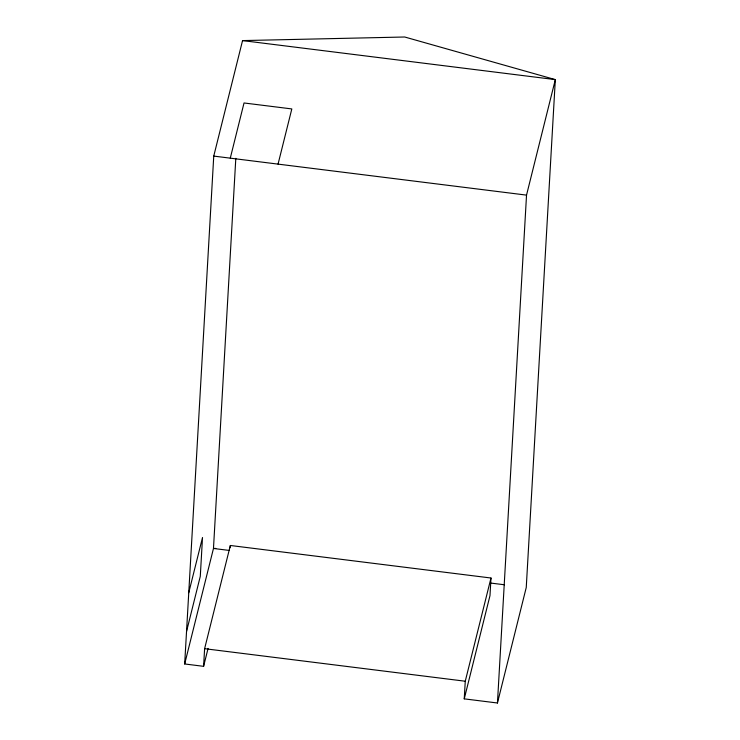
<?xml version="1.0" encoding="UTF-8"?>
<svg xmlns="http://www.w3.org/2000/svg" width="740" height="740" viewBox="0 0 740 740"><rect width="100%" height="100%" fill="white"/><g stroke="black" fill="none" stroke-linecap="round" stroke-linejoin="round"><path stroke-width="1.11" d="M184.676 663.965L213.749 156.094L242.554 40.589L404.697 37L555.324 79.615L526.251 587.495L497.447 703L464.248 698.856L465.257 681.226L490.99 578.014L230.344 545.482L204.61 648.693L203.602 666.333L184.676 663.965L213.472 548.46L235.81 158.323M230.214 547.692L230.344 545.482M490.99 578.014L489.982 595.645L464.248 698.856M497.447 703L526.529 195.12L555.324 79.615L242.554 40.589M230.279 158.156L244.034 102.971L291.819 108.928L278.055 164.113M188.756 592.694L202.51 537.508L200.29 576.303L186.536 631.488M203.602 666.333L208.079 648.379M215.775 548.414L213.472 548.46L229.511 550.468M213.749 156.094L526.529 195.12M490.731 583.065L504.477 584.776M204.61 648.693L465.257 681.226"/></g></svg>
